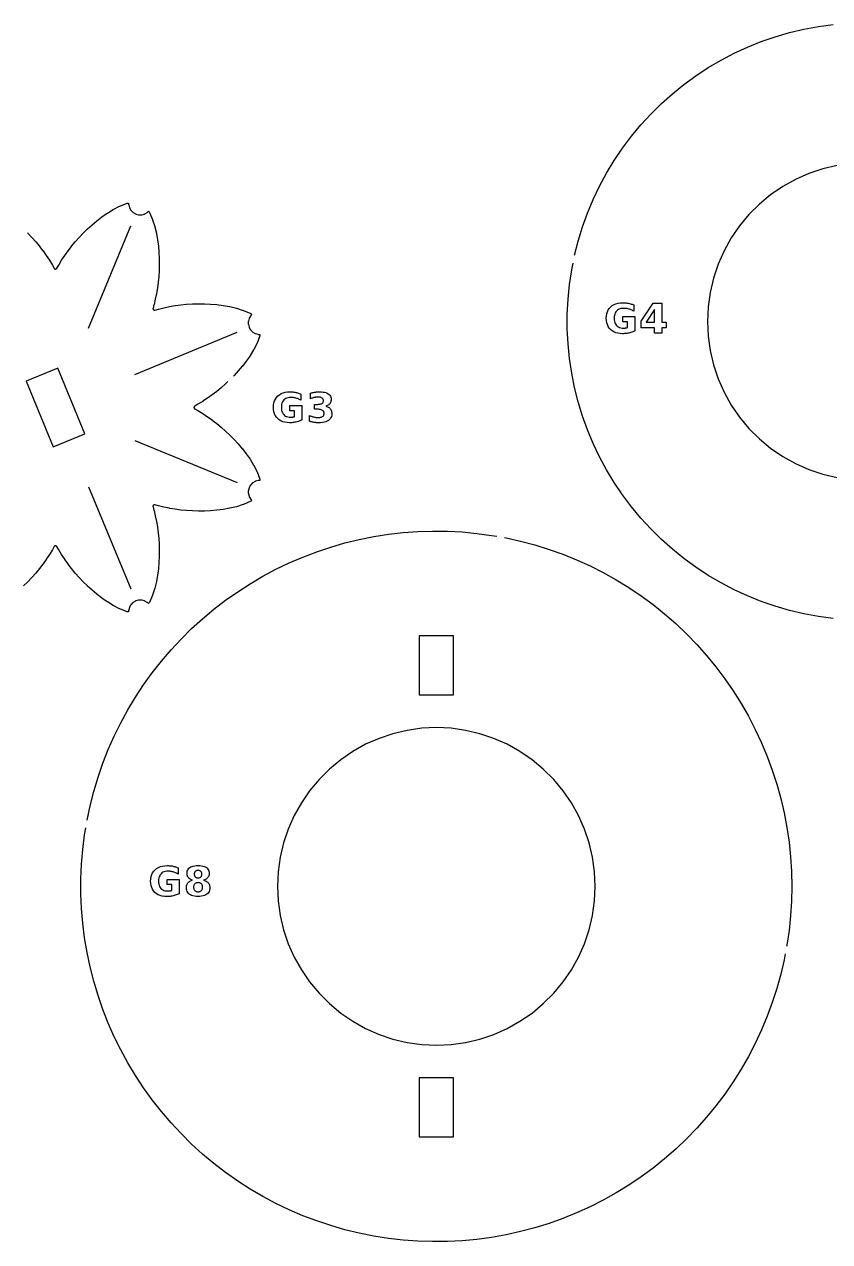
# Model space of a CAD drawing. Header units: millimetres. Extents: x 3 to 292, y 9 to 140.
# Drawn here: x 132.5 to 198, y 9.1 to 108.2 of the extents above; entities that cross this region are included whole.
import ezdxf

# ---------------------------------------------------------------- set-up
doc = ezdxf.new("R2010")
doc.units = ezdxf.units.MM
for name, color, linetype in [('CUT', 1, 'CONTINUOUS'), ('ENGRAVE', 5, 'CONTINUOUS'), ('SCORE', 7, 'CONTINUOUS')]:
    doc.layers.add(name, color=color, linetype=linetype)

msp = doc.modelspace()

# ---------------------------------------------------------------- linework, layer by layer
at = {"layer": 'CUT', "color": 1}
for points in [[(177.2567, 89.3992), (177.5459, 90.5443), (177.8982, 91.6962), (178.3071, 92.8293), (178.7715, 93.9407), (179.2903, 95.0278), (179.8622, 96.088), (180.4859, 97.1185), (181.1598, 98.117), (181.8822, 99.0809), (182.6514, 100.0079), (183.4655, 100.8957), (184.3225, 101.7422), (185.2203, 102.5452), (186.1567, 103.3029), (187.1295, 104.0133), (188.1362, 104.6748), (189.1744, 105.2856), (190.2415, 105.8444), (191.335, 106.3497), (192.4521, 106.8004), (193.5901, 107.1952), (194.7462, 107.5333), (195.9177, 107.8137), (197.1016, 108.0359), (198.295, 108.1993)], [(198.6251, 96.7048), (197.4629, 96.4315), (196.331, 96.0521), (195.2389, 95.5699), (194.1959, 94.989), (193.211, 94.3143), (192.2925, 93.5516), (191.4484, 92.7075), (190.6857, 91.789), (190.011, 90.8041), (189.4301, 89.7611), (188.9479, 88.669), (188.5685, 87.5371), (188.2952, 86.3749), (188.1302, 85.1926), (188.0751, 84), (188.1302, 82.8074), (188.2952, 81.6251), (188.5685, 80.4629), (188.9479, 79.331), (189.4301, 78.2389), (190.011, 77.1959), (190.6857, 76.211), (191.4484, 75.2925), (192.2925, 74.4484), (193.211, 73.6857), (194.1959, 73.011), (195.2389, 72.4301), (196.331, 71.9479), (197.4629, 71.5685), (198.6251, 71.2952)], [(132.7081, 91.233), (132.744, 91.1977), (132.7475, 91.1941), (133.0768, 90.8457), (133.0801, 90.8422), (133.393, 90.4869), (133.3961, 90.4833), (133.6931, 90.1215), (133.6961, 90.1178), (133.9776, 89.7496), (133.9804, 89.7458), (134.2469, 89.3714), (134.2496, 89.3674), (134.5011, 88.9868), (134.5037, 88.9828), (134.7404, 88.5962), (134.7429, 88.592), (134.8903, 88.3314), (134.8977, 88.3197), (134.905, 88.3102), (134.9132, 88.3015), (134.9222, 88.2936), (134.932, 88.2866), (134.9423, 88.2805), (134.9532, 88.2755), (134.9645, 88.2716), (134.9762, 88.2687), (134.988, 88.267), (135, 88.2664), (135.012, 88.267), (135.0238, 88.2687), (135.0355, 88.2716), (135.0468, 88.2755), (135.0577, 88.2805), (135.068, 88.2866), (135.0778, 88.2936), (135.0868, 88.3015), (135.095, 88.3102), (135.1023, 88.3197), (135.1097, 88.3314), (135.2571, 88.592), (135.2596, 88.5962), (135.4963, 88.9828), (135.4989, 88.9868), (135.7504, 89.3674), (135.7531, 89.3714), (136.0196, 89.7458), (136.0224, 89.7496), (136.3039, 90.1178), (136.3069, 90.1215), (136.6039, 90.4833), (136.607, 90.4869), (136.9199, 90.8422), (136.9232, 90.8457), (137.2525, 91.1941), (137.256, 91.1977), (137.6027, 91.5389), (137.6064, 91.5424), (137.9715, 91.8759), (137.9756, 91.8795), (138.3609, 92.2045), (138.3655, 92.2082), (138.7737, 92.5235), (138.779, 92.5274), (139.2142, 92.8312), (139.2208, 92.8356), (139.6901, 93.1247), (139.699, 93.1297), (140.2163, 93.3977), (140.2301, 93.4039), (140.8335, 93.6361), (140.8474, 93.6407), (140.862, 93.6423), (140.8695, 93.6428), (140.9482, 93.6438), (140.952, 93.5651), (140.952, 93.5247), (140.9526, 93.5121), (140.954, 93.5013), (140.9567, 93.4891), (141.0112, 93.2859), (141.0149, 93.274), (141.0191, 93.2639), (141.0249, 93.2528), (141.13, 93.0706), (141.1368, 93.06), (141.1434, 93.0514), (141.1519, 93.0422), (141.3006, 92.8934), (141.3099, 92.885), (141.3185, 92.8783), (141.3291, 92.8716), (141.5112, 92.7664), (141.5224, 92.7606), (141.5324, 92.7565), (141.5444, 92.7527), (141.7476, 92.6982), (141.7598, 92.6955), (141.7706, 92.6941), (141.7831, 92.6936), (141.9935, 92.6936), (142.006, 92.6941), (142.0168, 92.6955), (142.029, 92.6982), (142.2322, 92.7527), (142.2442, 92.7565), (142.2542, 92.7606), (142.2654, 92.7664), (142.4475, 92.8716), (142.4581, 92.8783), (142.4667, 92.885), (142.476, 92.8934), (142.5046, 92.922), (142.5629, 92.975), (142.6179, 92.9186), (142.6228, 92.913), (142.632, 92.9015), (142.6386, 92.8884), (142.9011, 92.2976), (142.9065, 92.2834), (143.0827, 91.7281), (143.0855, 91.7183), (143.2129, 91.182), (143.2145, 91.1743), (143.3074, 90.6517), (143.3084, 90.6452), (143.374, 90.1336), (143.3746, 90.1277), (143.4173, 89.6254), (143.4177, 89.62), (143.44, 89.126), (143.4402, 89.1209), (143.444, 88.6345), (143.444, 88.6296), (143.4305, 88.1503), (143.4303, 88.1455), (143.4004, 87.673), (143.4, 87.6683), (143.3542, 87.2024), (143.3536, 87.1977), (143.2924, 86.7382), (143.2917, 86.7336), (143.2153, 86.2804), (143.2145, 86.2757), (143.1232, 85.8287), (143.1222, 85.8241), (143.0162, 85.3833), (143.015, 85.3786), (142.9349, 85.09), (142.9319, 85.0766), (142.9304, 85.0647), (142.93, 85.0527), (142.9308, 85.0408), (142.9327, 85.0289), (142.9358, 85.0173), (142.9399, 85.0061), (142.9451, 84.9953), (142.9513, 84.985), (142.9585, 84.9754), (142.9666, 84.9666), (142.9754, 84.9585), (142.985, 84.9513), (142.9953, 84.9451), (143.0061, 84.9399), (143.0173, 84.9358), (143.0289, 84.9327), (143.0408, 84.9308), (143.0527, 84.93), (143.0647, 84.9304), (143.0766, 84.9319), (143.09, 84.9349), (143.3786, 85.015), (143.3833, 85.0162), (143.8241, 85.1222), (143.8287, 85.1232), (144.2757, 85.2145), (144.2804, 85.2153), (144.7336, 85.2917), (144.7382, 85.2924), (145.1977, 85.3536), (145.2024, 85.3542), (145.6683, 85.4), (145.673, 85.4004), (146.1455, 85.4303), (146.1503, 85.4305), (146.6296, 85.444), (146.6345, 85.444), (147.1209, 85.4402), (147.126, 85.44), (147.62, 85.4177), (147.6254, 85.4173), (148.1277, 85.3746), (148.1336, 85.374), (148.6452, 85.3084), (148.6517, 85.3074), (149.1743, 85.2145), (149.182, 85.2129), (149.7183, 85.0855), (149.7281, 85.0827), (150.2834, 84.9065), (150.2976, 84.9011), (150.8884, 84.6386), (150.9015, 84.632), (150.913, 84.6228), (150.9186, 84.6179), (150.975, 84.5629), (150.922, 84.5046), (150.8934, 84.476), (150.885, 84.4667), (150.8783, 84.4581), (150.8716, 84.4475), (150.7664, 84.2654), (150.7606, 84.2542), (150.7565, 84.2442), (150.7527, 84.2322), (150.6982, 84.029), (150.6955, 84.0168), (150.6941, 84.006), (150.6936, 83.9935), (150.6936, 83.7831), (150.6941, 83.7706), (150.6955, 83.7598), (150.6982, 83.7476), (150.7527, 83.5444), (150.7565, 83.5324), (150.7606, 83.5224), (150.7664, 83.5112), (150.8716, 83.3291), (150.8783, 83.3185), (150.885, 83.3099), (150.8934, 83.3006), (151.0422, 83.1519), (151.0514, 83.1434), (151.06, 83.1368), (151.0706, 83.13), (151.2528, 83.0249), (151.2639, 83.0191), (151.274, 83.0149), (151.2859, 83.0112), (151.4891, 82.9567), (151.5013, 82.954), (151.5121, 82.9526), (151.5247, 82.952), (151.5651, 82.952), (151.6438, 82.9482), (151.6428, 82.8695), (151.6423, 82.862), (151.6407, 82.8474), (151.6361, 82.8335), (151.4039, 82.2301), (151.3977, 82.2163), (151.1297, 81.699), (151.1247, 81.6901), (150.8356, 81.2208), (150.8312, 81.2142), (150.5274, 80.779), (150.5235, 80.7737), (150.2082, 80.3655), (150.2045, 80.3609), (149.8795, 79.9756), (149.8759, 79.9715), (149.5424, 79.6064), (149.5389, 79.6027), (149.4963, 79.5594)], [(198.295, 59.8007), (197.1016, 59.9641), (195.9177, 60.1863), (194.7462, 60.4667), (193.5901, 60.8048), (192.4521, 61.1996), (191.335, 61.6503), (190.2415, 62.1556), (189.1744, 62.7144), (188.1362, 63.3252), (187.1295, 63.9867), (186.1567, 64.6971), (185.2203, 65.4548), (184.3225, 66.2578), (183.4655, 67.1043), (182.6514, 67.9921), (181.8822, 68.9191), (181.1598, 69.883), (180.4859, 70.8815), (179.8622, 71.912), (179.2903, 72.9722), (178.7715, 74.0593), (178.3071, 75.1707), (177.8982, 76.3038), (177.5459, 77.4557), (177.2509, 78.6236), (177.0141, 79.8046), (176.836, 80.9959), (176.717, 82.1946), (176.6574, 83.3977), (176.6574, 84.6023), (176.717, 85.8054), (176.836, 87.0041), (177.0141, 88.1954), (177.1278, 88.7622)], [(149.0348, 79.1019), (148.8457, 78.9232), (148.8422, 78.9199), (148.4869, 78.607), (148.4833, 78.6039), (148.1215, 78.3069), (148.1178, 78.3039), (147.7496, 78.0224), (147.7458, 78.0196), (147.3714, 77.7531), (147.3674, 77.7504), (146.9868, 77.4989), (146.9828, 77.4963), (146.5962, 77.2596), (146.592, 77.2571), (146.3314, 77.1097), (146.3197, 77.1023), (146.3102, 77.095), (146.3015, 77.0868), (146.2936, 77.0778), (146.2866, 77.068), (146.2805, 77.0577), (146.2755, 77.0468), (146.2716, 77.0355), (146.2687, 77.0238), (146.267, 77.012), (146.2664, 77), (146.267, 76.988), (146.2687, 76.9762), (146.2716, 76.9645), (146.2755, 76.9532), (146.2805, 76.9423), (146.2866, 76.932), (146.2936, 76.9222), (146.3015, 76.9132), (146.3102, 76.905), (146.3197, 76.8977), (146.3314, 76.8903), (146.592, 76.7429), (146.5962, 76.7404), (146.9828, 76.5037), (146.9868, 76.5011), (147.3674, 76.2496), (147.3714, 76.2469), (147.7458, 75.9804), (147.7496, 75.9776), (148.1178, 75.6961), (148.1215, 75.6931), (148.4833, 75.3961), (148.4869, 75.393), (148.8422, 75.0801), (148.8457, 75.0768), (149.1941, 74.7475), (149.1977, 74.744), (149.5389, 74.3973), (149.5424, 74.3936), (149.8759, 74.0285), (149.8795, 74.0244), (150.2045, 73.6391), (150.2082, 73.6345), (150.5235, 73.2263), (150.5274, 73.221), (150.8312, 72.7858), (150.8356, 72.7792), (151.1247, 72.3099), (151.1297, 72.301), (151.3977, 71.7837), (151.4039, 71.7699), (151.6361, 71.1665), (151.6407, 71.1526), (151.6423, 71.138), (151.6428, 71.1305), (151.6438, 71.0518), (151.5651, 71.048), (151.5247, 71.048), (151.5121, 71.0474), (151.5013, 71.046), (151.4891, 71.0433), (151.2859, 70.9888), (151.274, 70.9851), (151.2639, 70.9809), (151.2528, 70.9751), (151.0706, 70.87), (151.06, 70.8632), (151.0514, 70.8566), (151.0422, 70.8481), (150.8934, 70.6994), (150.885, 70.6901), (150.8783, 70.6815), (150.8716, 70.6709), (150.7664, 70.4888), (150.7606, 70.4776), (150.7565, 70.4676), (150.7527, 70.4556), (150.6982, 70.2524), (150.6955, 70.2402), (150.6941, 70.2294), (150.6936, 70.2169), (150.6936, 70.0065), (150.6941, 69.994), (150.6955, 69.9832), (150.6982, 69.971), (150.7527, 69.7678), (150.7565, 69.7558), (150.7606, 69.7458), (150.7664, 69.7346), (150.8716, 69.5525), (150.8783, 69.5419), (150.885, 69.5333), (150.8934, 69.524), (150.922, 69.4954), (150.975, 69.4371), (150.9186, 69.3821), (150.913, 69.3772), (150.9015, 69.368), (150.8884, 69.3614), (150.2976, 69.0989), (150.2834, 69.0935), (149.7281, 68.9173), (149.7183, 68.9145), (149.182, 68.7871), (149.1743, 68.7855), (148.6517, 68.6926), (148.6452, 68.6916), (148.1336, 68.626), (148.1277, 68.6254), (147.6254, 68.5827), (147.62, 68.5823), (147.126, 68.56), (147.1209, 68.5598), (146.6345, 68.556), (146.6296, 68.556), (146.1503, 68.5695), (146.1455, 68.5697), (145.673, 68.5996), (145.6683, 68.6), (145.2024, 68.6458), (145.1977, 68.6464), (144.7382, 68.7076), (144.7336, 68.7083), (144.2804, 68.7847), (144.2757, 68.7855), (143.8287, 68.8768), (143.8241, 68.8778), (143.3833, 68.9838), (143.3786, 68.985), (143.09, 69.0651), (143.0766, 69.0681), (143.0647, 69.0696), (143.0527, 69.07), (143.0408, 69.0692), (143.0289, 69.0673), (143.0173, 69.0642), (143.0061, 69.0601), (142.9953, 69.0549), (142.985, 69.0487), (142.9754, 69.0415), (142.9666, 69.0334), (142.9585, 69.0246), (142.9513, 69.015), (142.9451, 69.0047), (142.9399, 68.9939), (142.9358, 68.9827), (142.9327, 68.9711), (142.9308, 68.9592), (142.93, 68.9473), (142.9304, 68.9353), (142.9319, 68.9234), (142.9349, 68.91), (143.015, 68.6214), (143.0162, 68.6167), (143.1222, 68.1759), (143.1232, 68.1713), (143.2145, 67.7243), (143.2153, 67.7196), (143.2917, 67.2664), (143.2924, 67.2618), (143.3536, 66.8023), (143.3542, 66.7976), (143.4, 66.3317), (143.4004, 66.327), (143.4303, 65.8545), (143.4305, 65.8497), (143.444, 65.3704), (143.444, 65.3655), (143.4402, 64.8791), (143.44, 64.874), (143.4177, 64.38), (143.4173, 64.3746), (143.3746, 63.8723), (143.374, 63.8664), (143.3084, 63.3548), (143.3074, 63.3483), (143.2145, 62.8257), (143.2129, 62.818), (143.0855, 62.2817), (143.0827, 62.2719), (142.9065, 61.7166), (142.9011, 61.7024), (142.6386, 61.1116), (142.632, 61.0985), (142.6228, 61.087), (142.6179, 61.0814), (142.5629, 61.025), (142.5046, 61.078), (142.476, 61.1066), (142.4667, 61.115), (142.4581, 61.1217), (142.4475, 61.1284), (142.2654, 61.2336), (142.2542, 61.2394), (142.2442, 61.2435), (142.2322, 61.2473), (142.029, 61.3018), (142.0168, 61.3045), (142.006, 61.3059), (141.9935, 61.3064), (141.7831, 61.3064), (141.7706, 61.3059), (141.7598, 61.3045), (141.7476, 61.3018), (141.5444, 61.2473), (141.5324, 61.2435), (141.5224, 61.2394), (141.5112, 61.2336), (141.3291, 61.1284), (141.3185, 61.1217), (141.3099, 61.115), (141.3006, 61.1066), (141.1519, 60.9578), (141.1434, 60.9486), (141.1368, 60.94), (141.13, 60.9294), (141.0249, 60.7472), (141.0191, 60.7361), (141.0149, 60.726), (141.0112, 60.7141), (140.9567, 60.5109), (140.954, 60.4987), (140.9526, 60.4879), (140.952, 60.4753), (140.952, 60.4349), (140.9482, 60.3562), (140.8695, 60.3572), (140.862, 60.3577), (140.8474, 60.3593), (140.8335, 60.3639), (140.2301, 60.5961), (140.2163, 60.6023), (139.699, 60.8703), (139.6901, 60.8753), (139.2208, 61.1644), (139.2142, 61.1688), (138.779, 61.4726), (138.7737, 61.4765), (138.3655, 61.7918), (138.3609, 61.7955), (137.9756, 62.1205), (137.9715, 62.1241), (137.6064, 62.4576), (137.6027, 62.4611), (137.256, 62.8023), (137.2525, 62.8059), (136.9232, 63.1543), (136.9199, 63.1578), (136.607, 63.5131), (136.6039, 63.5167), (136.3069, 63.8785), (136.3039, 63.8822), (136.0224, 64.2504), (136.0196, 64.2542), (135.7531, 64.6286), (135.7504, 64.6326), (135.4989, 65.0132), (135.4963, 65.0172), (135.2596, 65.4038), (135.2571, 65.408), (135.1097, 65.6686), (135.1023, 65.6803), (135.095, 65.6898), (135.0868, 65.6985), (135.0778, 65.7064), (135.068, 65.7134), (135.0577, 65.7195), (135.0468, 65.7245), (135.0355, 65.7284), (135.0238, 65.7313), (135.012, 65.733), (135, 65.7336), (134.988, 65.733), (134.9762, 65.7313), (134.9645, 65.7284), (134.9532, 65.7245), (134.9423, 65.7195), (134.932, 65.7134), (134.9222, 65.7064), (134.9132, 65.6985), (134.905, 65.6898), (134.8977, 65.6803), (134.8903, 65.6686), (134.7429, 65.408), (134.7404, 65.4038), (134.5037, 65.0172), (134.5011, 65.0132), (134.2496, 64.6326), (134.2469, 64.6286), (133.9804, 64.2542), (133.9776, 64.2504), (133.6961, 63.8822), (133.6931, 63.8785), (133.3961, 63.5167), (133.393, 63.5131), (133.0801, 63.1578), (133.0768, 63.1543), (132.7475, 62.8059), (132.744, 62.8023), (132.3973, 62.4611)], [(137.573, 43.4024), (137.8183, 44.5646), (138.1158, 45.7312), (138.4616, 46.8845), (138.855, 48.0223), (139.2954, 49.1429), (139.782, 50.2441), (140.3141, 51.3241), (140.8906, 52.3811), (141.5105, 53.4131), (142.1729, 54.4185), (142.8765, 55.3955), (143.6201, 56.3423), (144.4025, 57.2574), (145.2223, 58.1392), (146.078, 58.9861), (146.9683, 59.7966), (147.8915, 60.5695), (148.846, 61.3032), (149.8302, 61.9966), (150.8424, 62.6485), (151.8809, 63.2577), (152.9438, 63.8231), (154.0293, 64.3439), (155.1355, 64.8191), (156.2606, 65.2478), (157.4025, 65.6294), (158.5592, 65.9631), (159.7289, 66.2484), (160.9094, 66.4848), (162.0988, 66.6719), (163.2949, 66.8094), (164.4956, 66.897), (165.699, 66.9346), (166.9029, 66.922), (168.1052, 66.8594), (169.3039, 66.7469), (170.4969, 66.5846), (170.9099, 66.5107)], [(171.5498, 66.3964), (171.6821, 66.3728), (172.8574, 66.1118), (174.0209, 65.8022), (175.1705, 65.4445), (176.3042, 65.0393), (177.4201, 64.5872), (178.5162, 64.0892), (179.5906, 63.5459), (180.6415, 62.9585), (181.6671, 62.3278), (182.6655, 61.655), (183.6351, 60.9413), (184.5742, 60.1878), (185.4811, 59.396), (186.3542, 58.5671), (187.1922, 57.7026), (187.9934, 56.804), (188.7566, 55.8728), (189.4804, 54.9107), (190.1635, 53.9193), (190.8048, 52.9003), (191.4032, 51.8556), (191.9576, 50.7869), (192.467, 49.696), (192.9306, 48.5849), (193.3476, 47.4555), (193.7173, 46.3097), (194.039, 45.1495), (194.3121, 43.9769), (194.5362, 42.794), (194.711, 41.6028), (194.836, 40.4053), (194.9111, 39.2037), (194.9361, 38), (194.9111, 36.7963), (194.836, 35.5947), (194.711, 34.3972), (194.5362, 33.206), (194.5238, 33.1401)], [(194.4028, 32.5015), (194.3121, 32.0231), (194.039, 30.8505), (193.7173, 29.6903), (193.3476, 28.5445), (192.9306, 27.4151), (192.467, 26.304), (191.9576, 25.2131), (191.4032, 24.1444), (190.8048, 23.0997), (190.1635, 22.0807), (189.4804, 21.0893), (188.7566, 20.1272), (187.9934, 19.196), (187.1922, 18.2974), (186.3542, 17.4329), (185.4811, 16.604), (184.5742, 15.8122), (183.6351, 15.0587), (182.6655, 14.345), (181.6671, 13.6722), (180.6415, 13.0415), (179.5906, 12.4541), (178.5162, 11.9108), (177.4201, 11.4128), (176.3042, 10.9607), (175.1705, 10.5555), (174.0209, 10.1978), (172.8574, 9.8882), (171.6821, 9.6272), (170.4969, 9.4154), (169.3039, 9.2531), (168.1052, 9.1406), (166.9029, 9.078), (165.699, 9.0654), (164.4956, 9.103), (163.2949, 9.1906), (162.0988, 9.3281), (160.9094, 9.5152), (159.7289, 9.7516), (158.5592, 10.0369), (157.4025, 10.3706), (156.2606, 10.7522), (155.1355, 11.1809), (154.0293, 11.6561), (152.9438, 12.1769), (151.8809, 12.7423), (150.8424, 13.3515), (149.8302, 14.0034), (148.846, 14.6968), (147.8915, 15.4305), (146.9683, 16.2034), (146.078, 17.0139), (145.2223, 17.8608), (144.4025, 18.7426), (143.6201, 19.6577), (142.8765, 20.6045), (142.1729, 21.5815), (141.5105, 22.5869), (140.8906, 23.6189), (140.3141, 24.6759), (139.782, 25.7559), (139.2954, 26.8571), (138.855, 27.9777), (138.4616, 29.1155), (138.1158, 30.2688), (137.8183, 31.4354), (137.5697, 32.6134), (137.3702, 33.8007), (137.2203, 34.9953), (137.1202, 36.1951), (137.0701, 37.398), (137.0701, 38.602), (137.1202, 39.8049), (137.2203, 41.0047), (137.3702, 42.1993), (137.4646, 42.7615)]]:
    msp.add_lwpolyline(points, dxfattribs=at)
for points in [[(137.3967, 74.8592), (135.1809, 80.2085), (132.6033, 79.1408), (134.8191, 73.7915), (137.3967, 74.8592)], [(164.605, 55.6429), (164.605, 54), (164.605, 53.605), (167.395, 53.605), (167.395, 54.0357), (167.395, 55.5), (167.395, 58), (167.395, 58.395), (164.605, 58.395), (164.605, 57.9643), (164.605, 55.6429)], [(178.7048, 40.3749), (178.4315, 41.5371), (178.0521, 42.669), (177.5699, 43.7611), (176.989, 44.8041), (176.3143, 45.789), (175.5516, 46.7075), (174.7075, 47.5516), (173.789, 48.3143), (172.8041, 48.989), (171.7611, 49.5699), (170.669, 50.0521), (169.5371, 50.4315), (168.3749, 50.7048), (167.1926, 50.8698), (166, 50.9249), (164.8074, 50.8698), (163.6251, 50.7048), (162.4629, 50.4315), (161.331, 50.0521), (160.2389, 49.5699), (159.1959, 48.989), (158.211, 48.3143), (157.2925, 47.5516), (156.4484, 46.7075), (155.6857, 45.789), (155.011, 44.8041), (154.4301, 43.7611), (153.9479, 42.669), (153.5685, 41.5371), (153.2952, 40.3749), (153.1302, 39.1926), (153.0751, 38), (153.1302, 36.8074), (153.2952, 35.6251), (153.5685, 34.4629), (153.9479, 33.331), (154.4301, 32.2389), (155.011, 31.1959), (155.6857, 30.211), (156.4484, 29.2925), (157.2925, 28.4484), (158.211, 27.6857), (159.1959, 27.011), (160.2389, 26.4301), (161.331, 25.9479), (162.4629, 25.5685), (163.6251, 25.2952), (164.8074, 25.1302), (166, 25.0751), (167.1926, 25.1302), (168.3749, 25.2952), (169.5371, 25.5685), (170.669, 25.9479), (171.7611, 26.4301), (172.8041, 27.011), (173.789, 27.6857), (174.7075, 28.4484), (175.5516, 29.2925), (176.3143, 30.211), (176.989, 31.1959), (177.5699, 32.2389), (178.0521, 33.331), (178.4315, 34.4629), (178.7048, 35.6251), (178.8698, 36.8074), (178.9249, 38), (178.8698, 39.1926), (178.7048, 40.3749)], [(164.605, 20.5), (164.605, 18.0357), (164.605, 17.605), (167.395, 17.605), (167.395, 18), (167.395, 20.3571), (167.395, 21.9643), (167.395, 22.395), (164.605, 22.395), (164.605, 20.5)]]:
    msp.add_lwpolyline(points, close=True, dxfattribs=at)
at = {"layer": 'ENGRAVE', "color": 5}
for points in [[(182.0747, 83.1963), (181.9951, 83.1631), (181.9145, 83.133), (181.8329, 83.1061), (181.7503, 83.0824), (181.6667, 83.0618), (181.5821, 83.0444), (181.4967, 83.0302), (181.4103, 83.0191), (181.3231, 83.0112), (181.2349, 83.0064), (181.1458, 83.0049), (180.9505, 83.0143), (180.7691, 83.0426), (180.6018, 83.0897), (180.4485, 83.1557), (180.3092, 83.2405), (180.1839, 83.3442), (180.0755, 83.4641), (179.9868, 83.5973), (179.9178, 83.744), (179.8685, 83.9041), (179.839, 84.0777), (179.8291, 84.2646), (179.8391, 84.4535), (179.8693, 84.6285), (179.9194, 84.7895), (179.9897, 84.9366), (180.08, 85.0698), (180.1904, 85.1891), (180.3183, 85.2921), (180.461, 85.3763), (180.6185, 85.4418), (180.7908, 85.4886), (180.978, 85.5167), (181.18, 85.526), (181.2603, 85.5248), (181.3394, 85.521), (181.4174, 85.5146), (181.4943, 85.5058), (181.5701, 85.4944), (181.6447, 85.4804), (181.7181, 85.464), (181.79, 85.4452), (181.8606, 85.4239), (181.9297, 85.4002), (181.9975, 85.374), (182.0638, 85.3454), (182.0638, 84.8424), (181.9961, 84.8793), (181.9284, 84.913), (181.861, 84.9433), (181.7936, 84.9705), (181.7264, 84.9943), (181.6593, 85.015), (181.5923, 85.0324), (181.5253, 85.0466), (181.4581, 85.0577), (181.391, 85.0656), (181.3238, 85.0703), (181.2565, 85.0719), (181.1365, 85.0661), (181.026, 85.0487), (180.9251, 85.0196), (180.8337, 84.979), (180.7518, 84.9267), (180.6795, 84.8628), (180.6176, 84.7881), (180.567, 84.7034), (180.5276, 84.6087), (180.4994, 84.504), (180.4825, 84.3893), (180.4769, 84.2646), (180.4823, 84.1409), (180.4986, 84.027), (180.5257, 83.9228), (180.5637, 83.8284), (180.6125, 83.7438), (180.6722, 83.6689), (180.7419, 83.6048), (180.8207, 83.5523), (180.9086, 83.5115), (181.0057, 83.4823), (181.1119, 83.4648), (181.2272, 83.459), (181.2594, 83.4593), (181.2908, 83.4603), (181.3214, 83.462), (181.3513, 83.4644), (181.3804, 83.4674), (181.4087, 83.4712), (181.4362, 83.4756), (181.4627, 83.4808), (181.4882, 83.4868), (181.5129, 83.4936), (181.5365, 83.5011), (181.5592, 83.5094), (181.5592, 83.9814), (181.1768, 83.9814), (181.1768, 84.4013), (182.1533, 84.4013), (182.1533, 83.2327), (182.0747, 83.1963)], [(184.3521, 83.9489), (184.6988, 83.9489), (184.6988, 83.4948), (184.3521, 83.4948), (184.3521, 83.0521), (183.7596, 83.0521), (183.7596, 83.4948), (182.6822, 83.4948), (182.6822, 84.0319), (183.6555, 85.4821), (184.3521, 85.4821), (184.3521, 83.9489)], [(183.7596, 83.9489), (183.7596, 84.9661), (183.0728, 83.9489), (183.7596, 83.9489)], [(154.9795, 75.9443), (154.8999, 75.911), (154.8193, 75.881), (154.7377, 75.8541), (154.6551, 75.8303), (154.5715, 75.8098), (154.4869, 75.7924), (154.4015, 75.7781), (154.3151, 75.767), (154.2279, 75.7591), (154.1397, 75.7544), (154.0506, 75.7528), (153.8553, 75.7622), (153.6739, 75.7905), (153.5066, 75.8376), (153.3533, 75.9036), (153.214, 75.9885), (153.0887, 76.0922), (152.9803, 76.212), (152.8916, 76.3452), (152.8226, 76.4919), (152.7733, 76.6521), (152.7438, 76.8256), (152.7339, 77.0126), (152.7439, 77.2015), (152.774, 77.3764), (152.8242, 77.5375), (152.8945, 77.6846), (152.9848, 77.8178), (153.0952, 77.937), (153.2231, 78.04), (153.3658, 78.1242), (153.5233, 78.1897), (153.6956, 78.2365), (153.8828, 78.2646), (154.0848, 78.274), (154.1651, 78.2727), (154.2442, 78.2689), (154.3222, 78.2626), (154.3991, 78.2537), (154.4749, 78.2423), (154.5495, 78.2284), (154.6228, 78.212), (154.6948, 78.1931), (154.7653, 78.1718), (154.8345, 78.1481), (154.9022, 78.1219), (154.9686, 78.0933), (154.9686, 77.5904), (154.9008, 77.6273), (154.8332, 77.6609), (154.7658, 77.6913), (154.6984, 77.7184), (154.6312, 77.7423), (154.5641, 77.7629), (154.4971, 77.7803), (154.43, 77.7945), (154.3629, 77.8056), (154.2958, 77.8135), (154.2286, 77.8183), (154.1613, 77.8199), (154.0413, 77.814), (153.9308, 77.7966), (153.8299, 77.7676), (153.7385, 77.7269), (153.6566, 77.6746), (153.5843, 77.6107), (153.5224, 77.536), (153.4717, 77.4513), (153.4323, 77.3566), (153.4042, 77.2519), (153.3873, 77.1372), (153.3817, 77.0126), (153.3871, 76.8889), (153.4034, 76.7749), (153.4305, 76.6708), (153.4685, 76.5764), (153.5173, 76.4917), (153.577, 76.4169), (153.6467, 76.3527), (153.7255, 76.3002), (153.8134, 76.2594), (153.9105, 76.2302), (154.0167, 76.2127), (154.132, 76.2069), (154.1642, 76.2072), (154.1956, 76.2083), (154.2262, 76.21), (154.2561, 76.2123), (154.2852, 76.2154), (154.3135, 76.2191), (154.341, 76.2236), (154.3675, 76.2288), (154.393, 76.2348), (154.4177, 76.2415), (154.4413, 76.2491), (154.464, 76.2574), (154.464, 76.7294), (154.0816, 76.7294), (154.0816, 77.1493), (155.0581, 77.1493), (155.0581, 75.9807), (154.9795, 75.9443)], [(157.0686, 77.0865), (157.1407, 77.0575), (157.2062, 77.0233), (157.2652, 76.984), (157.3176, 76.9394), (157.3635, 76.8897), (157.4025, 76.835), (157.4345, 76.7755), (157.4593, 76.7113), (157.4771, 76.6423), (157.4877, 76.5686), (157.4913, 76.4901), (157.4836, 76.3745), (157.4605, 76.2685), (157.4221, 76.1721), (157.3683, 76.0854), (157.2991, 76.0083), (157.2146, 75.9408), (157.1153, 75.8833), (157.0019, 75.8363), (156.8744, 75.7998), (156.7328, 75.7737), (156.5771, 75.758), (156.4073, 75.7528), (156.3449, 75.7536), (156.2824, 75.7561), (156.2199, 75.7603), (156.1573, 75.7662), (156.0947, 75.7737), (156.0321, 75.7829), (155.9696, 75.7938), (155.9072, 75.8063), (155.8451, 75.8205), (155.7833, 75.8364), (155.7216, 75.854), (155.6602, 75.8732), (155.6602, 76.3566), (155.7187, 76.3285), (155.7771, 76.3028), (155.8354, 76.2795), (155.8935, 76.2586), (155.9515, 76.2401), (156.0093, 76.224), (156.0669, 76.2103), (156.1242, 76.1991), (156.1812, 76.1904), (156.2379, 76.1842), (156.2943, 76.1805), (156.3503, 76.1792), (156.4301, 76.1816), (156.5034, 76.1888), (156.5702, 76.2008), (156.6306, 76.2176), (156.6845, 76.2391), (156.732, 76.2655), (156.7725, 76.2963), (156.8057, 76.3313), (156.8315, 76.3705), (156.8499, 76.4138), (156.8609, 76.4613), (156.8646, 76.5129), (156.8608, 76.566), (156.8495, 76.6146), (156.8306, 76.6588), (156.8042, 76.6984), (156.7702, 76.7336), (156.7287, 76.7644), (156.6798, 76.7905), (156.6237, 76.8118), (156.5605, 76.8284), (156.49, 76.8403), (156.4124, 76.8474), (156.3275, 76.8498), (156.0769, 76.8498), (156.0769, 77.2535), (156.3405, 77.2535), (156.4159, 77.2555), (156.4845, 77.2617), (156.5464, 77.272), (156.6017, 77.2864), (156.6502, 77.3049), (156.6921, 77.3275), (156.7274, 77.3543), (156.7563, 77.3855), (156.7788, 77.4209), (156.7948, 77.4606), (156.8044, 77.5046), (156.8077, 77.5529), (156.8045, 77.5978), (156.7952, 77.6392), (156.7796, 77.677), (156.7577, 77.7113), (156.7297, 77.7421), (156.6954, 77.7694), (156.6553, 77.7928), (156.6102, 77.8119), (156.5599, 77.8268), (156.5044, 77.8374), (156.4438, 77.8438), (156.378, 77.8459), (156.3274, 77.8449), (156.2767, 77.8421), (156.2258, 77.8374), (156.1747, 77.8307), (156.1234, 77.8222), (156.072, 77.8117), (156.0205, 77.7994), (155.9691, 77.7853), (155.9178, 77.7694), (155.8665, 77.7517), (155.8154, 77.7321), (155.7644, 77.7108), (155.7644, 78.1698), (155.8261, 78.1864), (155.8877, 78.2016), (155.9491, 78.2154), (156.0103, 78.2277), (156.0713, 78.2385), (156.1322, 78.2479), (156.1928, 78.2559), (156.253, 78.2624), (156.3129, 78.2674), (156.3724, 78.2711), (156.4315, 78.2732), (156.4903, 78.274), (156.6415, 78.2696), (156.7795, 78.2567), (156.9043, 78.2351), (157.0158, 78.2049), (157.1141, 78.166), (157.1991, 78.1185), (157.271, 78.0623), (157.3298, 77.9974), (157.3755, 77.9238), (157.4082, 77.8415), (157.4278, 77.7504), (157.4343, 77.6506), (157.4312, 77.5817), (157.4218, 77.517), (157.4062, 77.4567), (157.3844, 77.4007), (157.3563, 77.3489), (157.322, 77.3015), (157.2816, 77.2584), (157.2352, 77.2198), (157.1828, 77.1857), (157.1245, 77.1561), (157.0602, 77.1309), (156.9899, 77.1102), (157.0686, 77.0865)], [(144.9874, 37.3599), (144.9078, 37.3266), (144.8272, 37.2966), (144.7456, 37.2697), (144.663, 37.2459), (144.5794, 37.2254), (144.4948, 37.208), (144.4094, 37.1937), (144.323, 37.1826), (144.2358, 37.1747), (144.1476, 37.17), (144.0585, 37.1684), (143.8632, 37.1778), (143.6818, 37.2061), (143.5145, 37.2532), (143.3612, 37.3192), (143.2219, 37.4041), (143.0966, 37.5078), (142.9882, 37.6276), (142.8995, 37.7608), (142.8305, 37.9075), (142.7812, 38.0676), (142.7517, 38.2412), (142.7418, 38.4282), (142.7519, 38.6171), (142.782, 38.792), (142.8321, 38.9531), (142.9024, 39.1002), (142.9927, 39.2334), (143.1031, 39.3526), (143.231, 39.4556), (143.3737, 39.5398), (143.5312, 39.6053), (143.7035, 39.6521), (143.8907, 39.6802), (144.0927, 39.6896), (144.173, 39.6883), (144.2521, 39.6845), (144.3302, 39.6782), (144.407, 39.6693), (144.4828, 39.6579), (144.5574, 39.644), (144.6308, 39.6276), (144.7027, 39.6087), (144.7733, 39.5874), (144.8424, 39.5637), (144.9102, 39.5375), (144.9765, 39.5089), (144.9765, 39.006), (144.9088, 39.0429), (144.8412, 39.0765), (144.7737, 39.1069), (144.7063, 39.134), (144.6391, 39.1579), (144.5721, 39.1785), (144.505, 39.1959), (144.438, 39.2101), (144.3708, 39.2212), (144.3037, 39.2291), (144.2365, 39.2339), (144.1692, 39.2355), (144.0492, 39.2296), (143.9387, 39.2122), (143.8378, 39.1832), (143.7464, 39.1425), (143.6646, 39.0902), (143.5922, 39.0263), (143.5303, 38.9516), (143.4797, 38.8669), (143.4403, 38.7722), (143.4121, 38.6675), (143.3952, 38.5528), (143.3896, 38.4282), (143.395, 38.3045), (143.4113, 38.1905), (143.4384, 38.0864), (143.4764, 37.992), (143.5252, 37.9073), (143.5849, 37.8325), (143.6546, 37.7683), (143.7334, 37.7158), (143.8213, 37.675), (143.9184, 37.6458), (144.0246, 37.6283), (144.1399, 37.6225), (144.1721, 37.6228), (144.2035, 37.6239), (144.2341, 37.6255), (144.264, 37.6279), (144.2931, 37.631), (144.3214, 37.6347), (144.3489, 37.6392), (144.3754, 37.6444), (144.401, 37.6504), (144.4256, 37.6571), (144.4492, 37.6647), (144.472, 37.673), (144.472, 38.145), (144.0895, 38.145), (144.0895, 38.5649), (145.066, 38.5649), (145.066, 37.3963), (144.9874, 37.3599)], [(145.9542, 38.5942), (145.9016, 38.6303), (145.8551, 38.6705), (145.8146, 38.7146), (145.7803, 38.7626), (145.7522, 38.8144), (145.7304, 38.8701), (145.7148, 38.9295), (145.7054, 38.9927), (145.7023, 39.0597), (145.7087, 39.1581), (145.7278, 39.2485), (145.7597, 39.3307), (145.8043, 39.4047), (145.8617, 39.4706), (145.9318, 39.5284), (146.0143, 39.5777), (146.1087, 39.6179), (146.215, 39.6493), (146.3333, 39.6717), (146.4635, 39.6851), (146.6056, 39.6896), (146.7468, 39.6851), (146.8762, 39.6717), (146.9938, 39.6495), (147.0997, 39.6183), (147.1938, 39.5782), (147.2762, 39.5292), (147.3463, 39.4717), (147.4037, 39.4058), (147.4483, 39.3317), (147.4802, 39.2493), (147.4993, 39.1586), (147.5057, 39.0597), (147.5025, 38.9927), (147.4931, 38.9295), (147.4774, 38.8701), (147.4554, 38.8144), (147.4271, 38.7626), (147.3926, 38.7146), (147.3519, 38.6705), (147.3051, 38.6303), (147.2524, 38.5942), (147.1936, 38.562), (147.1289, 38.5338), (147.0581, 38.5095), (147.1372, 38.4844), (147.2095, 38.4545), (147.2752, 38.4198), (147.3341, 38.3804), (147.3862, 38.3363), (147.4316, 38.2874), (147.4702, 38.2339), (147.5017, 38.1759), (147.5262, 38.1134), (147.5437, 38.0465), (147.5543, 37.9751), (147.5578, 37.8992), (147.5511, 37.7837), (147.5311, 37.6779), (147.4977, 37.582), (147.4511, 37.4959), (147.391, 37.4196), (147.3177, 37.3531), (147.2312, 37.2967), (147.1319, 37.2505), (147.0196, 37.2146), (146.8945, 37.1889), (146.7565, 37.1735), (146.6056, 37.1684), (146.4542, 37.1735), (146.3156, 37.1889), (146.19, 37.2146), (146.0772, 37.2505), (145.9773, 37.2967), (145.8903, 37.3531), (145.8164, 37.4196), (145.756, 37.4959), (145.709, 37.582), (145.6754, 37.6779), (145.6553, 37.7837), (145.6486, 37.8992), (145.6521, 37.9751), (145.6626, 38.0465), (145.6801, 38.1134), (145.7046, 38.1759), (145.7362, 38.2339), (145.7747, 38.2874), (145.8201, 38.3363), (145.8723, 38.3804), (145.9312, 38.4198), (145.9968, 38.4545), (146.0692, 38.4844), (146.1483, 38.5095), (146.0775, 38.5338), (146.0128, 38.562), (145.9542, 38.5942)], [(146.3037, 38.907), (146.3149, 38.868), (146.3306, 38.8327), (146.3507, 38.8011), (146.3753, 38.7732), (146.4041, 38.7493), (146.4367, 38.7298), (146.4732, 38.7146), (146.5135, 38.7038), (146.5576, 38.6973), (146.6056, 38.6951), (146.6526, 38.6973), (146.6959, 38.7038), (146.7354, 38.7146), (146.7713, 38.7298), (146.8034, 38.7493), (146.8319, 38.7732), (146.8562, 38.8011), (146.8762, 38.8327), (146.8917, 38.868), (146.9027, 38.907), (146.9094, 38.9498), (146.9116, 38.9962), (146.9094, 39.0426), (146.9027, 39.0853), (146.8917, 39.1242), (146.8762, 39.1593), (146.8562, 39.1907), (146.8319, 39.2184), (146.8034, 39.242), (146.7713, 39.2613), (146.7354, 39.2763), (146.6959, 39.2871), (146.6526, 39.2935), (146.6056, 39.2957), (146.5576, 39.2935), (146.5135, 39.287), (146.4732, 39.2761), (146.4367, 39.261), (146.4041, 39.2414), (146.3753, 39.2175), (146.3507, 39.1897), (146.3306, 39.1582), (146.3149, 39.1231), (146.3037, 39.0844), (146.297, 39.0421), (146.2947, 38.9962), (146.297, 38.9498), (146.3037, 38.907)], [(146.4502, 38.2788), (146.4074, 38.2602), (146.3692, 38.2361), (146.3354, 38.2068), (146.3066, 38.1725), (146.283, 38.1336), (146.2646, 38.09), (146.2515, 38.0419), (146.2437, 37.9891), (146.241, 37.9317), (146.2437, 37.8744), (146.2515, 37.8217), (146.2646, 37.7737), (146.283, 37.7303), (146.3066, 37.6916), (146.3354, 37.6575), (146.3692, 37.6284), (146.4074, 37.6046), (146.4502, 37.5861), (146.4975, 37.5729), (146.5493, 37.5649), (146.6056, 37.5623), (146.6614, 37.5649), (146.7127, 37.5729), (146.7594, 37.5861), (146.8017, 37.6046), (146.8394, 37.6284), (146.8725, 37.6575), (146.9009, 37.6916), (146.9241, 37.7303), (146.9421, 37.7737), (146.955, 37.8217), (146.9627, 37.8744), (146.9653, 37.9317), (146.9627, 37.9896), (146.955, 38.0427), (146.9421, 38.091), (146.9241, 38.1347), (146.9009, 38.1735), (146.8725, 38.2076), (146.8394, 38.2367), (146.8017, 38.2605), (146.7594, 38.279), (146.7127, 38.2923), (146.6614, 38.3002), (146.6056, 38.3028), (146.5493, 38.3002), (146.4975, 38.2922), (146.4502, 38.2788)]]:
    msp.add_lwpolyline(points, close=True, dxfattribs=at)
at = {"layer": 'SCORE', "color": 7}
for points in [[(137.6788, 83.4672), (141.1229, 91.7821)], [(141.4672, 79.6788), (149.7821, 83.1229)], [(141.4672, 74.3212), (149.7821, 70.8771)], [(137.6788, 70.5328), (141.1229, 62.2179)]]:
    msp.add_lwpolyline(points, dxfattribs=at)

doc.saveas('drawing.dxf')
